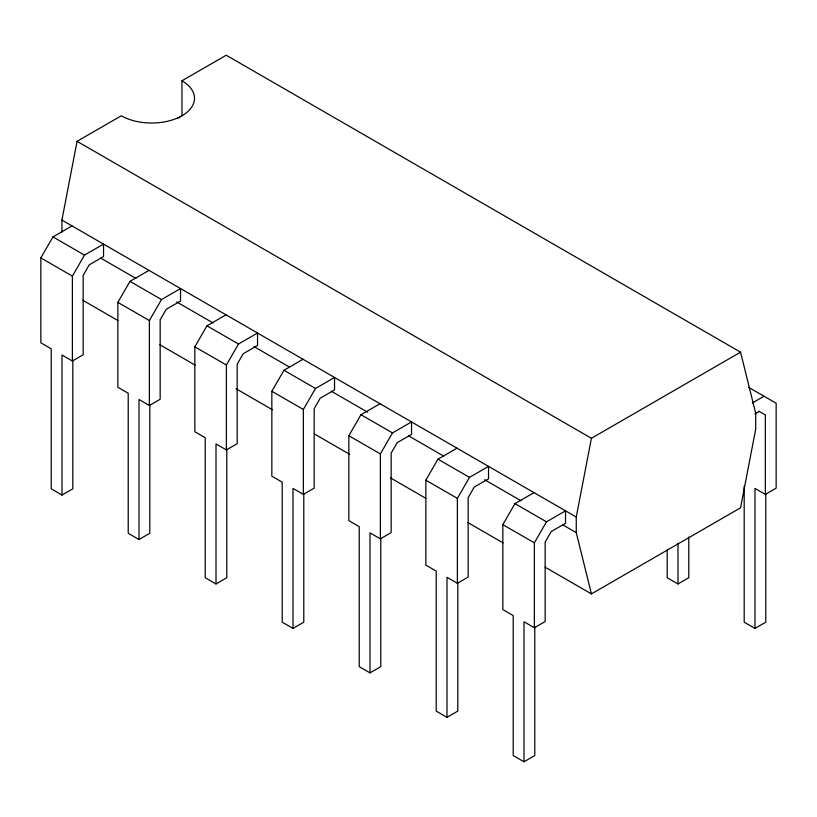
<?xml version="1.0" encoding="UTF-8"?>
<svg xmlns="http://www.w3.org/2000/svg" width="817" height="817" viewBox="0 0 817 817"><rect width="100%" height="100%" fill="white"/><g stroke="black" fill="none" stroke-linecap="round" stroke-linejoin="round"><path stroke-width="1.23" d="M61.918 232.089L61.918 220.079L77.074 141.321L121.335 115.769A42.872 24.755 0 0 0 181.966 115.769L181.966 80.771L226.217 55.219L740.559 352.168L755.715 413.422L755.715 429.037L740.559 507.796L591.416 593.908L545.062 567.141M591.416 593.908L576.261 532.643L576.261 517.038L591.416 438.28L740.559 352.168M72.805 360.266L72.805 488.821L62.01 495.061L51.216 488.821L51.216 348.808L40.85 342.823L40.85 257.906L52.972 236.899L72.008 225.911M72.376 361.022L72.376 276.105L84.498 255.108L103.545 244.109L103.545 256.579L89.227 264.841L83.171 275.339L83.171 354.792L72.376 361.022L62.01 355.038L62.01 495.061M149.797 404.721L149.797 533.276L139.002 539.516L128.218 533.276L128.218 393.263L117.852 387.278L117.852 302.361L129.974 281.354L149.011 270.366M149.378 405.477L149.378 320.56L161.5 299.563L180.537 288.564L180.537 301.034L166.229 309.286L160.163 319.794L160.163 399.247L149.378 405.477L139.002 399.493L139.002 539.516M226.799 449.176L226.799 577.731L216.005 583.961L205.21 577.731L205.21 437.718L194.844 431.733L194.844 346.817L206.967 325.809L226.013 314.821M226.37 449.932L226.37 365.015L238.503 344.018L257.539 333.019L257.539 345.489L243.231 353.741L237.165 364.249L237.165 443.702L226.37 449.932L216.005 443.948L216.005 583.961M303.791 493.631L303.791 622.186L293.007 628.416L282.212 622.186L282.212 482.173L271.847 476.188L271.847 391.272L283.969 370.264L303.005 359.276M303.373 494.387L303.373 409.47L315.495 388.463L334.531 377.474L334.531 389.934L320.223 398.196L314.167 408.704L314.167 488.157L303.373 494.387L293.007 488.403L293.007 628.416M380.793 538.086L380.793 666.641L369.999 672.871L359.204 666.641L359.204 526.628L348.839 520.643L348.839 435.727L360.971 414.719L380.007 403.731M380.365 538.842L380.365 453.925L392.497 432.918L411.533 421.929L411.533 434.389L397.225 442.651L391.159 453.159L391.159 532.613L380.365 538.842L369.999 532.858L369.999 672.871M457.796 582.541L457.796 711.096L447.001 717.326L436.207 711.096L436.207 571.083L425.841 565.098L425.841 480.182L437.963 459.174L456.999 448.186M457.367 583.297L457.367 498.38L469.489 477.373L488.525 466.384L488.525 478.844L474.217 487.106L468.161 497.604L468.161 577.068L457.367 583.297L447.001 577.313L447.001 717.326M534.788 626.996L534.788 755.551L523.993 761.781L513.209 755.551L513.209 615.538L502.833 609.553L502.833 524.637L514.965 503.629L534.001 492.641M534.369 627.752L534.369 542.835L546.491 521.828L565.527 510.839L565.527 523.299L551.22 531.561L545.153 542.059L545.153 621.523L534.369 627.752L523.993 621.768L523.993 761.781M177.555 118.322L181.966 115.769A42.872 24.755 0 0 0 181.966 80.771M752.386 402.955L764.028 396.235M754.898 413.974L759.299 411.431M765.784 493.631L765.784 622.186L754.99 628.416L754.99 488.403L765.355 494.387L776.15 488.157L776.15 403.241L748.801 387.452M667.203 549.729L667.203 577.731L677.998 583.961L688.782 577.731L688.782 537.004M758.84 411.165L765.355 414.934L765.355 494.387M77.074 141.321L591.416 438.28M61.918 220.079L576.261 517.038M754.99 628.416L744.195 622.186L744.195 485.992M100.552 257.998L135.867 278.393M176.707 301.963L213.135 323.001M253.964 346.571L289.289 366.966M331.232 391.18L367.65 412.207M408.49 435.788L443.815 456.182M484.644 479.753L521.072 500.79M563.015 525.004L576.261 532.643M52.972 236.899L84.498 255.108M129.974 281.354L161.5 299.563M206.967 325.809L238.503 344.018M283.969 370.264L315.495 388.463M360.971 414.719L392.497 432.918M437.963 459.174L469.489 477.373M514.965 503.629L546.491 521.828M40.85 257.906L72.376 276.105M117.852 302.361L149.378 320.56M194.844 346.817L226.37 365.015M271.847 391.272L303.373 409.47M348.839 435.727L380.365 453.925M425.841 480.182L457.367 498.38M502.833 524.637L534.369 542.835M82.599 300.135L117.914 320.53M159.856 344.743L195.171 365.138M236.011 388.718L272.439 409.746M314.382 433.96L349.696 454.354M390.536 477.925L425.851 498.319M467.794 522.533L503.119 542.927M677.998 543.234L677.998 583.961"/></g></svg>
